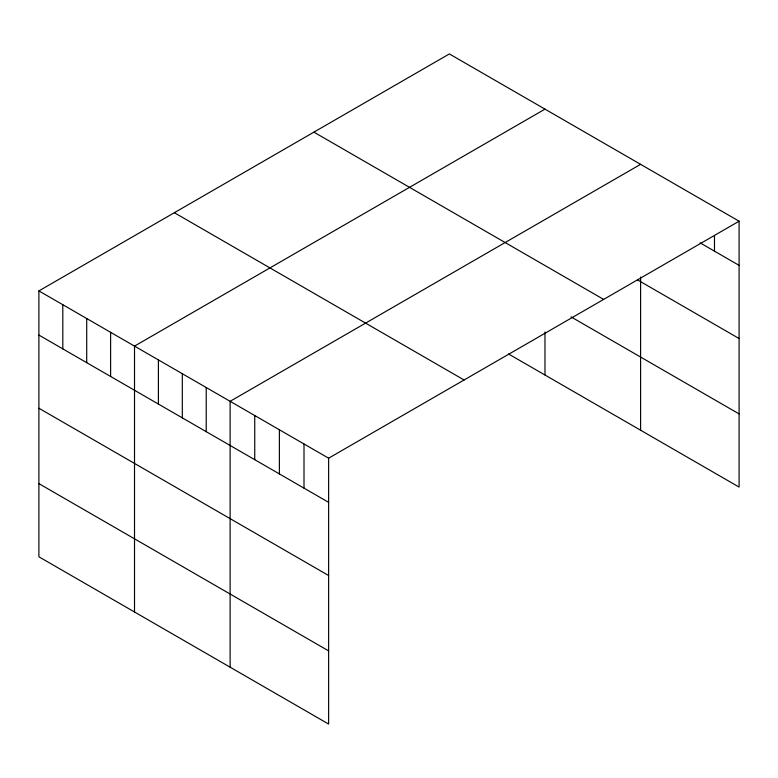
<?xml version="1.0" encoding="UTF-8"?>
<svg xmlns="http://www.w3.org/2000/svg" width="778" height="778" viewBox="0 0 778 778"><rect width="100%" height="100%" fill="white"/><g stroke="black" fill="none" stroke-linecap="round" stroke-linejoin="round"><path stroke-width="1.17" d="M38.9 290.914L328.627 458.193L328.627 724.065L38.9 556.795L38.9 290.914L449.373 53.935L739.1 221.205L739.1 487.086L508.608 354.009M544.979 109.134L134.516 346.113L134.516 611.994M640.595 164.333L230.123 401.322L230.123 667.193M328.627 458.193L739.1 221.205M700.103 242.853L739.1 265.366M637.474 279.856L739.1 338.527M313.913 132.143L603.65 299.413M570.964 316.841L739.1 413.915M174.35 212.715L464.087 379.985M38.9 335.065L328.627 502.345M38.9 408.236L328.627 575.516M38.9 483.624L328.627 650.894M714.476 235.627L714.476 251.148M640.595 277.017L640.595 430.215M544.979 332.041L544.979 375.006M304.004 443.975L304.004 488.127M279.38 429.757L279.38 473.909M254.746 415.54L254.746 459.691M206.219 387.522L206.219 431.673M182.315 373.722L182.315 417.874M158.411 359.913L158.411 404.074M110.612 332.313L110.612 376.474M86.708 318.513L86.708 362.674M62.804 304.713L62.804 348.875"/></g></svg>
